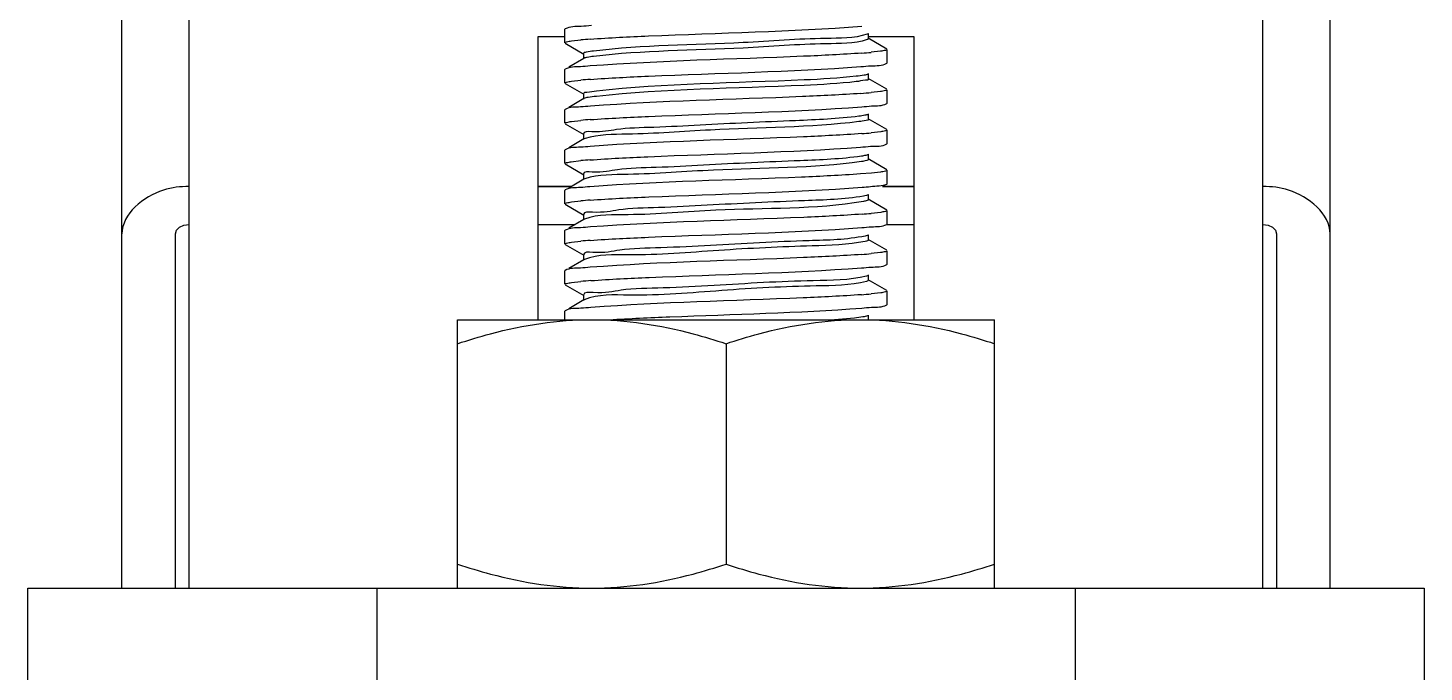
# Model space of a CAD drawing. Extents: x 185245 to 1992634, y -19957 to 755165.
# Drawn here: x 1876363.9 to 1876600.6, y 582421.6 to 582530.9 of the extents above; entities that cross this region are included whole.
import ezdxf

# ---------------------------------------------------------------- set-up
doc = ezdxf.new("R2010")
doc.units = 0
doc.header["$LTSCALE"] = 1000
doc.header["$MEASUREMENT"] = 0
doc.layers.add('02___PRT_ALL_AXES', color=7, linetype='Continuous')

msp = doc.modelspace()

# ---------------------------------------------------------------- linework, layer by layer
at = {"color": 7, "linetype": 'Continuous'}
for p, q in [((1876391.17, 582435.83), (1876391.17, 584065.92)), ((1876379.79, 582435.83), (1876379.79, 583974.29)), ((1876573.3, 582435.83), (1876573.3, 582670.33)), ((1876584.69, 582435.83), (1876584.69, 582670.33)), ((1876454.98, 582530.7), (1876454.92, 582530.63)), ((1876454.92, 582528.35), (1876454.92, 582530.63)), ((1876450.36, 582481.37), (1876450.36, 582529.39)), ((1876454.98, 582528.28), (1876458.14, 582526.44)), ((1876456.01, 582528.66), (1876457.61, 582528.84)), ((1876506.33, 582529.86), (1876506.17, 582529.79)), ((1876509.49, 582527.29), (1876506.33, 582529.12)), ((1876506.4, 582529.03), (1876506.4, 582529.94)), ((1876514.11, 582529.39), (1876514.11, 582481.37)), ((1876458.07, 582526.53), (1876458.07, 582525.62)), ((1876508.46, 582526.9), (1876506.87, 582526.73)), ((1876509.56, 582524.93), (1876509.56, 582527.21)), ((1876454.98, 582523.87), (1876454.92, 582523.8)), ((1876454.92, 582521.52), (1876454.92, 582523.8)), ((1876458.14, 582525.7), (1876455.56, 582524.2)), ((1876509.49, 582524.86), (1876509.56, 582524.93)), ((1876454.98, 582521.45), (1876458.14, 582519.61)), ((1876456.02, 582521.83), (1876457.6, 582522.01)), ((1876509.49, 582520.46), (1876506.33, 582522.29)), ((1876506.4, 582522.2), (1876506.4, 582523.11)), ((1876458.14, 582518.87), (1876455.56, 582517.37)), ((1876458.07, 582519.7), (1876458.07, 582518.79)), ((1876508.42, 582520.07), (1876506.88, 582519.9)), ((1876509.56, 582518.1), (1876509.56, 582520.38)), ((1876454.98, 582517.04), (1876454.92, 582516.97)), ((1876454.92, 582514.69), (1876454.92, 582516.97)), ((1876509.49, 582518.03), (1876509.56, 582518.1)), ((1876454.98, 582514.62), (1876458.14, 582512.78)), ((1876456.01, 582515), (1876457.61, 582515.18)), ((1876509.49, 582513.63), (1876506.33, 582515.46)), ((1876506.4, 582515.37), (1876506.4, 582516.28)), ((1876458.14, 582512.04), (1876455.56, 582510.54)), ((1876458.07, 582512.87), (1876458.07, 582511.96)), ((1876458.34, 582512.12), (1876458.14, 582512.04)), ((1876508.47, 582513.24), (1876506.87, 582513.07)), ((1876509.56, 582511.27), (1876509.56, 582513.55)), ((1876454.98, 582510.21), (1876454.92, 582510.14)), ((1876454.92, 582507.86), (1876454.92, 582510.14)), ((1876506.4, 582508.54), (1876506.4, 582509.45)), ((1876509.49, 582511.2), (1876509.56, 582511.27)), ((1876454.98, 582507.79), (1876458.14, 582505.95)), ((1876455.99, 582508.17), (1876457.6, 582508.35)), ((1876509.49, 582506.8), (1876506.33, 582508.63)), ((1876458.14, 582505.21), (1876455.56, 582503.71)), ((1876458.07, 582506.04), (1876458.07, 582505.13)), ((1876458.28, 582505.27), (1876458.14, 582505.21)), ((1876506.89, 582506.24), (1876505.02, 582506.09)), ((1876508.43, 582506.41), (1876506.89, 582506.24)), ((1876509.56, 582504.44), (1876509.56, 582506.72)), ((1876455.99, 582503.96), (1876450.36, 582503.96)), ((1876454.98, 582503.38), (1876454.92, 582503.31)), ((1876454.92, 582501.03), (1876454.92, 582503.31)), ((1876506.4, 582501.71), (1876506.4, 582502.62)), ((1876514.11, 582503.96), (1876508.79, 582503.96)), ((1876509.49, 582504.37), (1876509.56, 582504.44)), ((1876454.98, 582500.96), (1876458.14, 582499.12)), ((1876456.02, 582501.34), (1876457.61, 582501.52)), ((1876509.49, 582499.97), (1876506.33, 582501.8)), ((1876509.56, 582497.61), (1876509.56, 582499.89)), ((1876450.36, 582497.52), (1876456.66, 582497.52)), ((1876458.14, 582498.38), (1876455.56, 582496.88)), ((1876458.07, 582499.21), (1876458.07, 582498.3)), ((1876458.23, 582498.42), (1876458.15, 582498.38)), ((1876508.47, 582499.58), (1876506.86, 582499.4)), ((1876509.49, 582497.54), (1876509.56, 582497.61)), ((1876509.56, 582497.52), (1876514.11, 582497.52)), ((1876388.89, 582435.83), (1876388.89, 582495.91)), ((1876454.98, 582496.55), (1876454.92, 582496.48)), ((1876454.92, 582494.2), (1876454.92, 582496.48)), ((1876506.33, 582495.71), (1876505.83, 582495.56)), ((1876506.4, 582494.88), (1876506.4, 582495.79)), ((1876575.58, 582495.91), (1876575.58, 582435.83)), ((1876454.98, 582494.13), (1876458.14, 582492.29)), ((1876456.01, 582494.51), (1876457.61, 582494.69)), ((1876509.49, 582493.14), (1876506.33, 582494.97)), ((1876508.46, 582492.75), (1876506.87, 582492.58)), ((1876509.56, 582490.79), (1876509.56, 582493.06)), ((1876458.14, 582491.55), (1876455.56, 582490.05)), ((1876458.07, 582492.38), (1876458.07, 582491.47)), ((1876458.23, 582491.59), (1876458.14, 582491.55)), ((1876509.49, 582490.71), (1876509.56, 582490.79)), ((1876454.98, 582489.72), (1876454.92, 582489.65)), ((1876454.92, 582487.37), (1876454.92, 582489.65)), ((1876506.33, 582488.88), (1876506.06, 582488.78)), ((1876509.49, 582486.31), (1876506.33, 582488.14)), ((1876506.4, 582488.05), (1876506.4, 582488.96)), ((1876454.98, 582487.3), (1876458.14, 582485.46)), ((1876456.01, 582487.68), (1876457.59, 582487.86)), ((1876508.47, 582485.92), (1876506.88, 582485.75)), ((1876509.56, 582483.96), (1876509.56, 582486.23)), ((1876458.14, 582484.72), (1876455.56, 582483.22)), ((1876458.07, 582485.55), (1876458.07, 582484.64)), ((1876458.21, 582484.75), (1876458.14, 582484.72)), ((1876509.49, 582483.88), (1876509.56, 582483.96)), ((1876454.98, 582482.89), (1876454.92, 582482.82)), ((1876454.92, 582481.37), (1876454.92, 582482.82)), ((1876504.04, 582481.65), (1876500.64, 582481.37)), ((1876506.33, 582482.05), (1876506.23, 582482.01)), ((1876506.4, 582481.22), (1876506.4, 582482.13)), ((1876363.85, 582296.96), (1876363.85, 582435.83)), ((1876363.85, 582435.83), (1876600.62, 582435.83)), ((1876423.04, 582435.83), (1876423.04, 582296.96)), ((1876541.43, 582435.83), (1876541.43, 582296.96)), ((1876600.62, 582435.83), (1876600.62, 582296.96))]:
    msp.add_line(p, q, dxfattribs=at)
for points in [[(1876388.89, 582495.91), (1876389.07, 582496.53), (1876389.56, 582497.05), (1876390.3, 582497.4), (1876391.17, 582497.52)], [(1876573.3, 582497.52), (1876574.17, 582497.4), (1876574.91, 582497.05), (1876575.41, 582496.53), (1876575.58, 582495.91)]]:
    msp.add_lwpolyline(points, dxfattribs=at)
for centre, radius, start, end in [((1876465.81, 582438.53), 90.67, 94.1755, 95.1892), ((1876498.65, 582617.26), 90.91, 274.1695, 275.1881), ((1876465.85, 582431.17), 91.21, 94.1602, 95.1879), ((1876498.44, 582612.91), 93.39, 274.0964, 275.1853), ((1876465.83, 582424.56), 90.99, 94.1671, 95.1881), ((1876498.65, 582603.53), 90.84, 274.1697, 275.1896), ((1876465.76, 582418.63), 90.09, 94.1912, 95.1919), ((1876458.8, 582503.76), 1.6, 107.5093, 109.0409), ((1876465.84, 582410.79), 91.1, 94.1644, 95.1876), ((1876458.65, 582497.36), 1.14, 109.6781, 111.5053), ((1876498.72, 582589.04), 90.01, 274.1972, 275.1888), ((1876465.8, 582404.41), 90.65, 94.1774, 95.1884), ((1876498.67, 582582.86), 90.65, 274.1773, 275.1883), ((1876465.97, 582395.64), 92.59, 94.1134, 95.192), ((1876498.56, 582577.27), 91.9, 274.134, 275.1927)]:
    msp.add_arc(centre, radius, start, end, dxfattribs=at)
for points, knots in [([(1876459.4, 582531.26), (1876458.82, 582531.22), (1876457.37, 582531.03), (1876455.77, 582531.15), (1876454.98, 582530.7)], [0, 0, 0, 0, 0.388876, 1, 1, 1, 1]), ([(1876459.2, 582528.97), (1876462.5, 582529.21), (1876477.85, 582529.96), (1876493.22, 582530.26), (1876505.26, 582531.15)], [0, 0, 0, 0, 0.214927, 1, 1, 1, 1]), ([(1876454.92, 582528.35), (1876454.92, 582528.45), (1876455.45, 582528.55), (1876455.73, 582528.62), (1876456.01, 582528.66)], [0, 0, 0, 0, 0.27481, 1, 1, 1, 1]), ([(1876506.17, 582529.79), (1876503.94, 582529.07), (1876496.74, 582529.21), (1876481.42, 582527.9), (1876468.18, 582527.96), (1876459.78, 582526.94)], [0, 0, 0, 0, 0.151572, 0.453947, 1, 1, 1, 1]), ([(1876506.17, 582528.88), (1876503.94, 582528.16), (1876496.74, 582528.3), (1876481.42, 582526.99), (1876468.18, 582527.05), (1876459.78, 582526.03)], [0, 0, 0, 0, 0.151572, 0.453947, 1, 1, 1, 1]), ([(1876506.4, 582529.03), (1876506.4, 582529), (1876506.31, 582528.93), (1876506.23, 582528.9), (1876506.17, 582528.88)], [0, 0, 0, 0, 0.333912, 1, 1, 1, 1]), ([(1876459.78, 582526.94), (1876459.35, 582526.89), (1876458.93, 582526.77), (1876458.07, 582526.69), (1876458.07, 582526.53)], [0, 0, 0, 0, 0.730238, 1, 1, 1, 1]), ([(1876459.78, 582526.03), (1876459.42, 582525.98), (1876458.87, 582525.9), (1876458.31, 582525.8), (1876458.14, 582525.7)], [0, 0, 0, 0, 0.654915, 1, 1, 1, 1]), ([(1876505.26, 582526.59), (1876501.96, 582526.35), (1876486.61, 582525.6), (1876471.23, 582525.3), (1876459.2, 582524.41)], [0, 0, 0, 0, 0.215085, 1, 1, 1, 1]), ([(1876509.56, 582527.21), (1876509.56, 582527.11), (1876509.02, 582527.01), (1876508.73, 582526.94), (1876508.46, 582526.9)], [0, 0, 0, 0, 0.274676, 1, 1, 1, 1]), ([(1876459.2, 582524.41), (1876458.65, 582524.37), (1876457.27, 582524.2), (1876455.73, 582524.3), (1876454.98, 582523.87)], [0, 0, 0, 0, 0.3883, 1, 1, 1, 1]), ([(1876459.23, 582522.14), (1876462.51, 582522.38), (1876477.8, 582523.13), (1876493.12, 582523.43), (1876505.11, 582524.31)], [0, 0, 0, 0, 0.21461, 1, 1, 1, 1]), ([(1876505.11, 582524.31), (1876505.68, 582524.35), (1876507.12, 582524.53), (1876508.71, 582524.41), (1876509.49, 582524.86)], [0, 0, 0, 0, 0.388738, 1, 1, 1, 1]), ([(1876454.92, 582521.52), (1876454.92, 582521.63), (1876455.46, 582521.72), (1876455.74, 582521.79), (1876456.02, 582521.83)], [0, 0, 0, 0, 0.274601, 1, 1, 1, 1]), ([(1876504.33, 582522.66), (1876501.39, 582522.33), (1876486.69, 582521.52), (1876471.94, 582521.43), (1876460.25, 582520.16)], [0, 0, 0, 0, 0.20114, 1, 1, 1, 1]), ([(1876504.33, 582521.75), (1876501.39, 582521.42), (1876486.69, 582520.61), (1876471.94, 582520.52), (1876460.25, 582519.25)], [0, 0, 0, 0, 0.20114, 1, 1, 1, 1]), ([(1876506.33, 582523.03), (1876506.13, 582522.91), (1876505.44, 582522.81), (1876504.78, 582522.71), (1876504.33, 582522.66)], [0, 0, 0, 0, 0.338219, 1, 1, 1, 1]), ([(1876506.4, 582522.2), (1876506.4, 582522.01), (1876505.35, 582521.96), (1876504.85, 582521.81), (1876504.33, 582521.75)], [0, 0, 0, 0, 0.267345, 1, 1, 1, 1]), ([(1876460.25, 582520.16), (1876459.71, 582520.1), (1876459.19, 582519.95), (1876458.07, 582519.9), (1876458.07, 582519.7)], [0, 0, 0, 0, 0.733224, 1, 1, 1, 1]), ([(1876460.25, 582519.25), (1876459.78, 582519.2), (1876459.08, 582519.1), (1876458.35, 582518.99), (1876458.14, 582518.87)], [0, 0, 0, 0, 0.663534, 1, 1, 1, 1]), ([(1876505.11, 582519.75), (1876501.8, 582519.51), (1876486.51, 582518.77), (1876471.2, 582518.47), (1876459.23, 582517.59)], [0, 0, 0, 0, 0.216352, 1, 1, 1, 1]), ([(1876509.56, 582520.38), (1876509.56, 582520.27), (1876509, 582520.18), (1876508.71, 582520.11), (1876508.42, 582520.07)], [0, 0, 0, 0, 0.274041, 1, 1, 1, 1]), ([(1876459.23, 582517.59), (1876458.68, 582517.55), (1876457.28, 582517.37), (1876455.74, 582517.48), (1876454.98, 582517.04)], [0, 0, 0, 0, 0.388384, 1, 1, 1, 1]), ([(1876459.22, 582515.31), (1876462.52, 582515.55), (1876477.86, 582516.3), (1876493.23, 582516.6), (1876505.26, 582517.49)], [0, 0, 0, 0, 0.215085, 1, 1, 1, 1]), ([(1876505.26, 582517.49), (1876505.81, 582517.53), (1876507.2, 582517.71), (1876508.74, 582517.6), (1876509.49, 582518.03)], [0, 0, 0, 0, 0.388334, 1, 1, 1, 1]), ([(1876454.92, 582514.69), (1876454.92, 582514.8), (1876455.45, 582514.89), (1876455.74, 582514.96), (1876456.01, 582515)], [0, 0, 0, 0, 0.274662, 1, 1, 1, 1]), ([(1876504.79, 582515.88), (1876501.22, 582515.44), (1876492.24, 582515.05), (1876480.54, 582514.55), (1876470.63, 582513.96), (1876464.04, 582513.88), (1876461, 582513.04), (1876458.07, 582513.36), (1876458.07, 582512.87)], [0, 0, 0, 0, 0.230176, 0.576529, 0.743488, 0.879422, 0.968255, 1, 1, 1, 1]), ([(1876504.79, 582514.97), (1876496.45, 582513.93), (1876483.25, 582513.99), (1876467.88, 582512.73), (1876460.64, 582512.81), (1876458.34, 582512.12)], [0, 0, 0, 0, 0.541764, 0.845341, 1, 1, 1, 1]), ([(1876506.33, 582516.2), (1876506.17, 582516.11), (1876505.64, 582516.01), (1876505.13, 582515.93), (1876504.79, 582515.88)], [0, 0, 0, 0, 0.347289, 1, 1, 1, 1]), ([(1876506.4, 582515.37), (1876506.4, 582515.22), (1876505.59, 582515.14), (1876505.19, 582515.02), (1876504.79, 582514.97)], [0, 0, 0, 0, 0.270713, 1, 1, 1, 1]), ([(1876505.26, 582512.93), (1876501.96, 582512.69), (1876486.62, 582511.94), (1876471.25, 582511.64), (1876459.22, 582510.76)], [0, 0, 0, 0, 0.215022, 1, 1, 1, 1]), ([(1876509.56, 582513.55), (1876509.56, 582513.45), (1876509.02, 582513.35), (1876508.74, 582513.28), (1876508.47, 582513.24)], [0, 0, 0, 0, 0.274807, 1, 1, 1, 1]), ([(1876459.22, 582510.76), (1876458.67, 582510.71), (1876457.28, 582510.54), (1876455.74, 582510.65), (1876454.98, 582510.21)], [0, 0, 0, 0, 0.388342, 1, 1, 1, 1]), ([(1876459.17, 582508.47), (1876462.43, 582508.72), (1876477.72, 582509.46), (1876493.02, 582509.77), (1876505.02, 582510.64)], [0, 0, 0, 0, 0.213673, 1, 1, 1, 1]), ([(1876505.02, 582510.64), (1876505.6, 582510.68), (1876507.07, 582510.87), (1876508.7, 582510.74), (1876509.49, 582511.2)], [0, 0, 0, 0, 0.389021, 1, 1, 1, 1]), ([(1876506.33, 582509.37), (1876506.21, 582509.3), (1876505.82, 582509.21), (1876505.44, 582509.14), (1876505.2, 582509.11)], [0, 0, 0, 0, 0.358669, 1, 1, 1, 1]), ([(1876454.92, 582507.86), (1876454.92, 582507.96), (1876455.44, 582508.06), (1876455.72, 582508.13), (1876455.99, 582508.17)], [0, 0, 0, 0, 0.275147, 1, 1, 1, 1]), ([(1876505.2, 582509.11), (1876501.76, 582508.61), (1876492.82, 582508.28), (1876481.12, 582507.75), (1876471.03, 582507.15), (1876464.24, 582507.08), (1876461.1, 582506.21), (1876458.07, 582506.55), (1876458.07, 582506.04)], [0, 0, 0, 0, 0.22028, 0.567606, 0.737398, 0.87635, 0.967433, 1, 1, 1, 1]), ([(1876505.2, 582508.2), (1876496.91, 582507), (1876483.59, 582507.23), (1876468.1, 582505.88), (1876460.66, 582506.02), (1876458.32, 582505.28)], [0, 0, 0, 0, 0.534412, 0.843488, 1, 1, 1, 1]), ([(1876506.4, 582508.54), (1876506.4, 582508.43), (1876505.81, 582508.32), (1876505.5, 582508.24), (1876505.2, 582508.2)], [0, 0, 0, 0, 0.275759, 1, 1, 1, 1]), ([(1876505.02, 582506.09), (1876501.7, 582505.85), (1876486.42, 582505.1), (1876471.11, 582504.81), (1876459.17, 582503.92)], [0, 0, 0, 0, 0.217447, 1, 1, 1, 1]), ([(1876509.56, 582506.72), (1876509.56, 582506.61), (1876509, 582506.52), (1876508.71, 582506.45), (1876508.43, 582506.41)], [0, 0, 0, 0, 0.274154, 1, 1, 1, 1]), ([(1876391.17, 582503.96), (1876389.71, 582503.96), (1876384.97, 582503.5), (1876379.79, 582499.33), (1876379.79, 582495.91)], [0, 0, 0, 0, 0.300361, 1, 1, 1, 1]), ([(1876459.17, 582503.92), (1876458.63, 582503.88), (1876457.25, 582503.7), (1876455.73, 582503.81), (1876454.98, 582503.38)], [0, 0, 0, 0, 0.388213, 1, 1, 1, 1]), ([(1876505.54, 582502.33), (1876502.26, 582501.77), (1876493.38, 582501.51), (1876481.71, 582500.94), (1876471.43, 582500.34), (1876464.44, 582500.27), (1876461.21, 582499.37), (1876458.08, 582499.74), (1876458.07, 582499.21)], [0, 0, 0, 0, 0.209979, 0.558257, 0.731004, 0.873118, 0.966571, 1, 1, 1, 1]), ([(1876459.23, 582501.65), (1876462.53, 582501.89), (1876477.89, 582502.64), (1876493.28, 582502.94), (1876505.31, 582503.83)], [0, 0, 0, 0, 0.215338, 1, 1, 1, 1]), ([(1876505.31, 582503.83), (1876506.27, 582503.9), (1876507.63, 582504.09), (1876509.11, 582504.15), (1876509.49, 582504.37)], [0, 0, 0, 0, 0.68639, 1, 1, 1, 1]), ([(1876506.33, 582502.54), (1876506.24, 582502.49), (1876505.97, 582502.41), (1876505.71, 582502.36), (1876505.54, 582502.33)], [0, 0, 0, 0, 0.373344, 1, 1, 1, 1]), ([(1876584.69, 582495.91), (1876584.69, 582499.33), (1876579.5, 582503.5), (1876574.77, 582503.96), (1876573.3, 582503.96)], [0, 0, 0, 0, 0.699639, 1, 1, 1, 1]), ([(1876454.92, 582501.03), (1876454.92, 582501.14), (1876455.46, 582501.23), (1876455.74, 582501.3), (1876456.02, 582501.34)], [0, 0, 0, 0, 0.274594, 1, 1, 1, 1]), ([(1876505.54, 582501.42), (1876497.31, 582500.02), (1876483.81, 582500.51), (1876468.24, 582498.97), (1876460.59, 582499.27), (1876458.26, 582498.44)], [0, 0, 0, 0, 0.528851, 0.843743, 1, 1, 1, 1]), ([(1876506.4, 582501.71), (1876506.4, 582501.63), (1876506, 582501.52), (1876505.76, 582501.46), (1876505.54, 582501.42)], [0, 0, 0, 0, 0.283339, 1, 1, 1, 1]), ([(1876509.56, 582499.89), (1876509.56, 582499.79), (1876509.03, 582499.7), (1876508.75, 582499.62), (1876508.47, 582499.58)], [0, 0, 0, 0, 0.274924, 1, 1, 1, 1]), ([(1876505.31, 582499.28), (1876502.02, 582499.03), (1876486.66, 582498.28), (1876471.27, 582497.98), (1876459.23, 582497.1)], [0, 0, 0, 0, 0.214455, 1, 1, 1, 1]), ([(1876505.27, 582497), (1876505.82, 582497.04), (1876507.21, 582497.22), (1876508.74, 582497.11), (1876509.49, 582497.54)], [0, 0, 0, 0, 0.388272, 1, 1, 1, 1]), ([(1876459.23, 582497.1), (1876458.67, 582497.05), (1876457.28, 582496.88), (1876455.74, 582496.99), (1876454.98, 582496.55)], [0, 0, 0, 0, 0.388343, 1, 1, 1, 1]), ([(1876505.83, 582495.56), (1876502.72, 582494.91), (1876493.91, 582494.77), (1876482.29, 582494.12), (1876471.83, 582493.53), (1876464.65, 582493.46), (1876461.32, 582492.53), (1876458.07, 582492.93), (1876458.07, 582492.38)], [0, 0, 0, 0, 0.199256, 0.548462, 0.724288, 0.869719, 0.965654, 1, 1, 1, 1]), ([(1876459.2, 582494.82), (1876462.5, 582495.06), (1876477.85, 582495.81), (1876493.24, 582496.11), (1876505.27, 582497)], [0, 0, 0, 0, 0.214943, 1, 1, 1, 1]), ([(1876454.92, 582494.2), (1876454.92, 582494.31), (1876455.45, 582494.4), (1876455.73, 582494.47), (1876456.01, 582494.51)], [0, 0, 0, 0, 0.274754, 1, 1, 1, 1]), ([(1876505.83, 582494.65), (1876502.9, 582494.04), (1876494.55, 582493.86), (1876481.15, 582493.24), (1876468.43, 582492.1), (1876460.56, 582492.51), (1876458.23, 582491.59)], [0, 0, 0, 0, 0.188337, 0.521626, 0.842621, 1, 1, 1, 1]), ([(1876506.4, 582494.88), (1876506.4, 582494.82), (1876506.15, 582494.72), (1876505.98, 582494.68), (1876505.83, 582494.65)], [0, 0, 0, 0, 0.295385, 1, 1, 1, 1]), ([(1876509.56, 582493.06), (1876509.56, 582492.96), (1876509.02, 582492.86), (1876508.74, 582492.79), (1876508.46, 582492.75)], [0, 0, 0, 0, 0.274744, 1, 1, 1, 1]), ([(1876505.27, 582492.44), (1876501.98, 582492.2), (1876486.62, 582491.45), (1876471.24, 582491.15), (1876459.2, 582490.26)], [0, 0, 0, 0, 0.214948, 1, 1, 1, 1]), ([(1876505.19, 582490.16), (1876505.75, 582490.2), (1876507.16, 582490.38), (1876508.72, 582490.27), (1876509.49, 582490.71)], [0, 0, 0, 0, 0.388556, 1, 1, 1, 1]), ([(1876459.2, 582490.26), (1876458.65, 582490.22), (1876457.27, 582490.05), (1876455.73, 582490.15), (1876454.98, 582489.72)], [0, 0, 0, 0, 0.388278, 1, 1, 1, 1]), ([(1876506.06, 582488.78), (1876503.15, 582488), (1876494.4, 582488.08), (1876482.87, 582487.3), (1876472.24, 582486.72), (1876464.85, 582486.66), (1876461.43, 582485.69), (1876458.07, 582486.12), (1876458.07, 582485.55)], [0, 0, 0, 0, 0.188093, 0.538199, 0.717239, 0.866148, 0.964697, 1, 1, 1, 1]), ([(1876459.33, 582488), (1876462.62, 582488.24), (1876477.91, 582488.98), (1876493.22, 582489.28), (1876505.19, 582490.16)], [0, 0, 0, 0, 0.215823, 1, 1, 1, 1]), ([(1876506.4, 582488.05), (1876506.4, 582488.01), (1876506.26, 582487.92), (1876506.15, 582487.89), (1876506.06, 582487.87)], [0, 0, 0, 0, 0.315698, 1, 1, 1, 1]), ([(1876454.92, 582487.37), (1876454.92, 582487.48), (1876455.45, 582487.57), (1876455.74, 582487.64), (1876456.01, 582487.68)], [0, 0, 0, 0, 0.274641, 1, 1, 1, 1]), ([(1876506.06, 582487.87), (1876503.31, 582487.13), (1876494.99, 582487.16), (1876481.59, 582486.41), (1876468.66, 582485.22), (1876460.56, 582485.74), (1876458.21, 582484.75)], [0, 0, 0, 0, 0.178189, 0.513127, 0.84056, 1, 1, 1, 1]), ([(1876505.19, 582485.61), (1876501.9, 582485.37), (1876486.61, 582484.62), (1876471.31, 582484.32), (1876459.33, 582483.44)], [0, 0, 0, 0, 0.215258, 1, 1, 1, 1]), ([(1876509.56, 582486.23), (1876509.56, 582486.13), (1876509.02, 582486.04), (1876508.74, 582485.96), (1876508.47, 582485.92)], [0, 0, 0, 0, 0.274816, 1, 1, 1, 1]), ([(1876459.33, 582483.44), (1876458.76, 582483.4), (1876457.34, 582483.22), (1876455.76, 582483.34), (1876454.98, 582482.89)], [0, 0, 0, 0, 0.388684, 1, 1, 1, 1]), ([(1876462.47, 582481.37), (1876465.88, 582481.56), (1876480.15, 582482.22), (1876494.43, 582482.54), (1876505.27, 582483.34)], [0, 0, 0, 0, 0.239388, 1, 1, 1, 1]), ([(1876505.27, 582483.34), (1876505.82, 582483.38), (1876507.2, 582483.56), (1876508.74, 582483.45), (1876509.49, 582483.88)], [0, 0, 0, 0, 0.38829, 1, 1, 1, 1]), ([(1876506.23, 582482.01), (1876505.98, 582481.91), (1876505.24, 582481.79), (1876504.51, 582481.7), (1876504.04, 582481.65)], [0, 0, 0, 0, 0.362331, 1, 1, 1, 1])]:
    msp.add_open_spline(points, degree=3, knots=knots, dxfattribs=at)
at = {"layer": '02___PRT_ALL_AXES', "color": 7, "linetype": 'Continuous'}
for p, q in [((1876454.92, 582528.35), (1876454.92, 582530.63)), ((1876450.36, 582529.39), (1876454.92, 582529.39)), ((1876506.33, 582529.39), (1876514.11, 582529.39)), ((1876509.56, 582524.93), (1876509.56, 582527.21)), ((1876454.92, 582521.52), (1876454.92, 582523.8)), ((1876509.56, 582518.1), (1876509.56, 582520.38)), ((1876454.92, 582514.69), (1876454.92, 582516.97)), ((1876509.56, 582511.27), (1876509.56, 582513.55)), ((1876454.92, 582507.86), (1876454.92, 582510.14)), ((1876509.56, 582504.44), (1876509.56, 582506.72)), ((1876450.36, 582503.96), (1876455.98, 582503.96)), ((1876454.92, 582501.03), (1876454.92, 582503.31)), ((1876508.78, 582503.96), (1876514.11, 582503.96)), ((1876509.56, 582497.61), (1876509.56, 582499.89)), ((1876454.92, 582494.2), (1876454.92, 582496.48)), ((1876509.56, 582490.79), (1876509.56, 582493.06)), ((1876454.92, 582487.37), (1876454.92, 582489.65)), ((1876509.56, 582483.96), (1876509.56, 582486.23)), ((1876436.7, 582435.83), (1876436.7, 582481.37)), ((1876436.7, 582481.37), (1876527.77, 582481.37)), ((1876454.92, 582481.37), (1876454.92, 582482.82)), ((1876527.77, 582435.83), (1876527.77, 582481.37)), ((1876482.24, 582477.3), (1876482.24, 582439.9))]:
    msp.add_line(p, q, dxfattribs=at)
for points, knots in [([(1876436.7, 582477.3), (1876438.55, 582477.92), (1876445.94, 582480.16), (1876453.69, 582481.37), (1876459.47, 582481.37)], [0, 0, 0, 0, 0.2519, 1, 1, 1, 1]), ([(1876459.47, 582481.37), (1876465.25, 582481.37), (1876473, 582480.16), (1876480.39, 582477.92), (1876482.24, 582477.3)], [0, 0, 0, 0, 0.7481, 1, 1, 1, 1]), ([(1876482.24, 582477.3), (1876484.08, 582477.92), (1876491.47, 582480.16), (1876499.22, 582481.37), (1876505, 582481.37)], [0, 0, 0, 0, 0.2519, 1, 1, 1, 1]), ([(1876505, 582481.37), (1876510.78, 582481.37), (1876518.54, 582480.16), (1876525.92, 582477.92), (1876527.77, 582477.3)], [0, 0, 0, 0, 0.7481, 1, 1, 1, 1]), ([(1876436.7, 582439.9), (1876438.55, 582439.29), (1876445.94, 582437.04), (1876453.69, 582435.83), (1876459.47, 582435.83)], [0, 0, 0, 0, 0.2519, 1, 1, 1, 1]), ([(1876459.47, 582435.83), (1876465.25, 582435.83), (1876473, 582437.04), (1876480.39, 582439.29), (1876482.24, 582439.9)], [0, 0, 0, 0, 0.7481, 1, 1, 1, 1]), ([(1876482.24, 582439.9), (1876484.08, 582439.29), (1876491.47, 582437.04), (1876499.22, 582435.83), (1876505, 582435.83)], [0, 0, 0, 0, 0.2519, 1, 1, 1, 1]), ([(1876505, 582435.83), (1876510.78, 582435.83), (1876518.54, 582437.04), (1876525.92, 582439.29), (1876527.77, 582439.9)], [0, 0, 0, 0, 0.7481, 1, 1, 1, 1])]:
    msp.add_open_spline(points, degree=3, knots=knots, dxfattribs=at)

doc.saveas('drawing.dxf')
